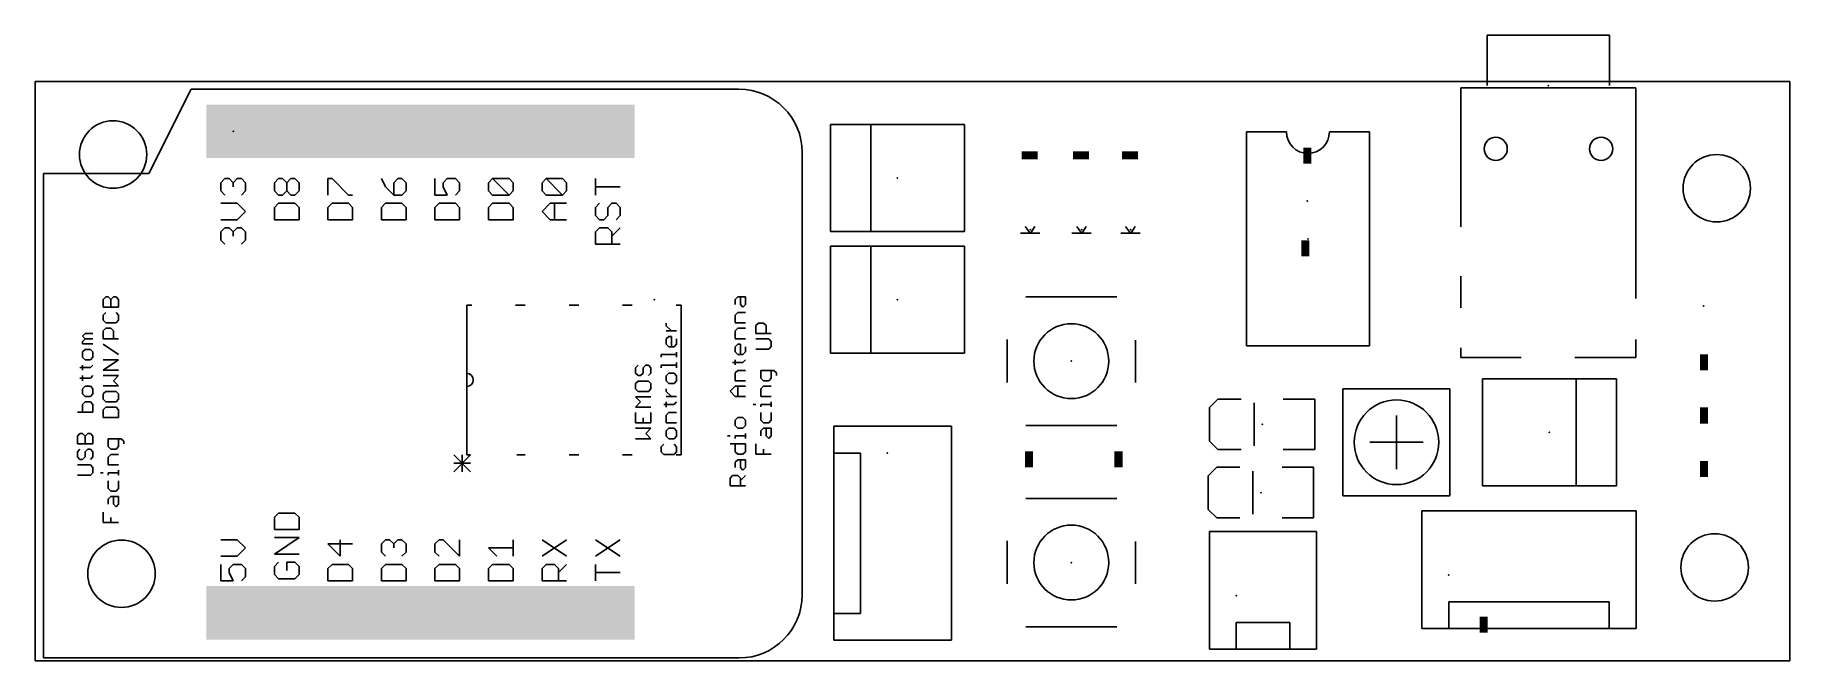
# Model space of a CAD drawing. Extents: x -1 to 82.3, y -1 to 28.7.
import ezdxf

# ---------------------------------------------------------------- set-up
doc = ezdxf.new("R2010")
doc.units = 0
for name, color, linetype in [('20', 7, 'CONTINUOUS'), ('21', 253, 'CONTINUOUS'), ('22', 253, 'CONTINUOUS'), ('23', 7, 'CONTINUOUS'), ('24', 7, 'CONTINUOUS')]:
    doc.layers.add(name, color=color, linetype=linetype)

# ---------------------------------------------------------------- blocks, each defined once
blk = doc.blocks.new('RECT')
blk.add_solid([(-0.5, -0.5), (0.5, -0.5), (-0.5, 0.5), (0.5, 0.5)])

msp = doc.modelspace()

# ---------------------------------------------------------------- linework, layer by layer
at = {"layer": '20'}
for p, q in [((82.27, 26.46), (-1, 26.46)), ((-1, 26.46), (-1, -1.04)), ((82.27, -1.04), (82.27, 26.46)), ((-1, -1.04), (82.27, -1.04))]:
    msp.add_line(p, q, dxfattribs=at)
for centre, radius in [((2.7, 23), 1.6), ((68.31, 23.27), 0.55), ((73.31, 23.27), 0.55), ((78.8, 21.4), 1.6), ((78.7, 3.4), 1.6), ((3.1, 3.1), 1.6)]:
    msp.add_circle(centre, radius, dxfattribs=at)
at = {"layer": '21'}
for p, q in [((67.91, 26.27), (67.91, 28.67)), ((67.91, 28.67), (73.71, 28.67)), ((73.71, 28.67), (73.71, 26.27)), ((4.4, 22.1), (6.4, 26.1)), ((32.4, 26.1), (6.4, 26.1)), ((66.66, 26.17), (74.96, 26.17)), ((66.66, 19.57), (66.66, 26.17)), ((74.96, 26.17), (74.96, 16.17)), ((36.745, 19.35), (36.745, 24.43)), ((36.745, 24.43), (38.65, 24.43)), ((38.65, 24.43), (43.095, 24.43)), ((38.65, 19.35), (38.65, 24.43)), ((43.095, 24.43), (43.095, 19.35)), ((56.479, 24.07), (56.479, 13.91)), ((56.479, 24.07), (58.384, 24.07)), ((62.321, 24.07), (60.416, 24.07)), ((62.321, 13.91), (62.321, 24.07)), ((35.4, 2.1), (35.4, 23.1)), ((-0.6, 22.1), (-0.6, -0.9)), ((-0.6, 22.1), (4.4, 22.1)), ((7.8148, 21.6611), (8.0097, 21.856)), ((7.8148, 21.2713), (7.8148, 21.6611)), ((8.0097, 21.856), (8.2046, 21.856)), ((8.2046, 21.856), (8.3995, 21.6611)), ((8.3995, 21.6611), (8.5944, 21.856)), ((8.3995, 21.6611), (8.3995, 21.4662)), ((8.5944, 21.856), (8.7893, 21.856)), ((8.7893, 21.856), (8.9842, 21.6611)), ((8.9842, 21.6611), (8.9842, 21.2713)), ((10.3548, 21.6611), (10.5497, 21.856)), ((10.3548, 21.2713), (10.3548, 21.6611)), ((10.5497, 21.856), (10.7446, 21.856)), ((10.7446, 21.856), (10.9395, 21.6611)), ((10.9395, 21.6611), (11.1344, 21.856)), ((10.9395, 21.2713), (10.9395, 21.6611)), ((11.1344, 21.856), (11.3293, 21.856)), ((11.3293, 21.856), (11.5242, 21.6611)), ((11.5242, 21.6611), (11.5242, 21.2713)), ((12.8948, 21.0764), (12.8948, 21.856)), ((12.8948, 21.856), (13.0897, 21.856)), ((13.0897, 21.856), (13.8693, 21.0764)), ((15.4348, 21.856), (15.6297, 21.4662)), ((16.2144, 21.856), (16.0195, 21.6611)), ((16.0195, 21.6611), (16.0195, 21.0764)), ((16.4093, 21.856), (16.2144, 21.856)), ((16.6042, 21.6611), (16.4093, 21.856)), ((16.6042, 21.2713), (16.6042, 21.6611)), ((17.9748, 21.856), (17.9748, 21.0764)), ((18.3646, 21.6611), (18.5595, 21.856)), ((18.3646, 21.4662), (18.3646, 21.6611)), ((18.5595, 21.856), (18.9493, 21.856)), ((18.9493, 21.856), (19.1442, 21.6611)), ((19.1442, 21.6611), (19.1442, 21.2713)), ((20.5148, 21.6611), (20.7097, 21.856)), ((20.5148, 21.2713), (20.5148, 21.6611)), ((20.7097, 21.856), (21.4893, 21.856)), ((21.4893, 21.0764), (20.7097, 21.856)), ((21.4893, 21.856), (21.6842, 21.6611)), ((21.6842, 21.6611), (21.6842, 21.2713)), ((23.0548, 21.6611), (23.2497, 21.856)), ((23.0548, 21.2713), (23.0548, 21.6611)), ((23.2497, 21.856), (24.0293, 21.856)), ((24.0293, 21.0764), (23.2497, 21.856)), ((24.0293, 21.856), (24.2242, 21.6611)), ((24.2242, 21.6611), (24.2242, 21.2713)), ((25.5948, 21.0764), (25.5948, 21.856)), ((8.0097, 21.0764), (7.8148, 21.2713)), ((8.9842, 21.2713), (8.7893, 21.0764)), ((10.5497, 21.0764), (10.3548, 21.2713)), ((10.7446, 21.0764), (10.5497, 21.0764)), ((10.9395, 21.2713), (10.7446, 21.0764)), ((11.1344, 21.0764), (10.9395, 21.2713)), ((11.3293, 21.0764), (11.1344, 21.0764)), ((11.5242, 21.2713), (11.3293, 21.0764)), ((13.8693, 21.0764), (14.0642, 21.0764)), ((15.6297, 21.4662), (16.0195, 21.0764)), ((16.0195, 21.0764), (16.4093, 21.0764)), ((16.4093, 21.0764), (16.6042, 21.2713)), ((17.9748, 21.0764), (18.5595, 21.0764)), ((18.5595, 21.0764), (18.3646, 21.4662)), ((19.1442, 21.2713), (18.9493, 21.0764)), ((20.7097, 21.0764), (20.5148, 21.2713)), ((21.4893, 21.0764), (20.7097, 21.0764)), ((21.6842, 21.2713), (21.4893, 21.0764)), ((23.2497, 21.0764), (23.0548, 21.2713)), ((24.0293, 21.0764), (23.2497, 21.0764)), ((24.2242, 21.2713), (24.0293, 21.0764)), ((26.7642, 21.4662), (25.5948, 21.4662)), ((8.5944, 20.6866), (7.8148, 20.6866)), ((8.9842, 20.2968), (8.5944, 20.6866)), ((8.5944, 19.907), (8.9842, 20.2968)), ((10.5497, 20.6866), (10.3548, 20.4917)), ((10.3548, 20.4917), (10.3548, 19.907)), ((11.3293, 20.6866), (10.5497, 20.6866)), ((11.5242, 20.4917), (11.3293, 20.6866)), ((11.5242, 19.907), (11.5242, 20.4917)), ((13.0897, 20.6866), (12.8948, 20.4917)), ((12.8948, 20.4917), (12.8948, 19.907)), ((13.8693, 20.6866), (13.0897, 20.6866)), ((14.0642, 20.4917), (13.8693, 20.6866)), ((14.0642, 19.907), (14.0642, 20.4917)), ((15.6297, 20.6866), (15.4348, 20.4917)), ((15.4348, 20.4917), (15.4348, 19.907)), ((16.4093, 20.6866), (15.6297, 20.6866)), ((16.6042, 20.4917), (16.4093, 20.6866)), ((16.6042, 19.907), (16.6042, 20.4917)), ((18.1697, 20.6866), (17.9748, 20.4917)), ((17.9748, 20.4917), (17.9748, 19.907)), ((18.9493, 20.6866), (18.1697, 20.6866)), ((19.1442, 20.4917), (18.9493, 20.6866)), ((19.1442, 19.907), (19.1442, 20.4917)), ((20.7097, 20.6866), (20.5148, 20.4917)), ((20.5148, 20.4917), (20.5148, 19.907)), ((21.4893, 20.6866), (20.7097, 20.6866)), ((21.6842, 20.4917), (21.4893, 20.6866)), ((21.6842, 19.907), (21.6842, 20.4917)), ((23.0548, 20.2968), (23.4446, 20.6866)), ((23.4446, 19.907), (23.0548, 20.2968)), ((23.4446, 20.6866), (24.2242, 20.6866)), ((23.6395, 19.907), (23.6395, 20.6866)), ((25.7897, 20.6866), (25.5948, 20.4917)), ((25.5948, 20.4917), (25.5948, 20.1019)), ((25.5948, 20.1019), (25.7897, 19.907)), ((25.9846, 19.907), (26.1795, 20.1019)), ((26.1795, 20.4917), (26.3744, 20.6866)), ((26.1795, 20.1019), (26.1795, 20.4917)), ((26.3744, 20.6866), (26.5693, 20.6866)), ((26.5693, 20.6866), (26.7642, 20.4917)), ((26.7642, 20.1019), (26.5693, 19.907)), ((26.7642, 20.4917), (26.7642, 20.1019)), ((7.8148, 19.907), (8.5944, 19.907)), ((7.8148, 19.3223), (8.0097, 19.5172)), ((7.8148, 18.9325), (7.8148, 19.3223)), ((8.0097, 19.5172), (8.2046, 19.5172)), ((8.2046, 19.5172), (8.3995, 19.3223)), ((8.3995, 19.3223), (8.5944, 19.5172)), ((8.3995, 19.3223), (8.3995, 19.1274)), ((8.5944, 19.5172), (8.7893, 19.5172)), ((8.7893, 19.5172), (8.9842, 19.3223)), ((8.9842, 19.3223), (8.9842, 18.9325)), ((10.3548, 19.907), (11.5242, 19.907)), ((12.8948, 19.907), (14.0642, 19.907)), ((15.4348, 19.907), (16.6042, 19.907)), ((17.9748, 19.907), (19.1442, 19.907)), ((20.5148, 19.907), (21.6842, 19.907)), ((24.2242, 19.907), (23.4446, 19.907)), ((25.5948, 19.3223), (25.7897, 19.5172)), ((25.5948, 18.7376), (25.5948, 19.3223)), ((25.7897, 19.907), (25.9846, 19.907)), ((25.7897, 19.5172), (26.1795, 19.5172)), ((26.1795, 19.5172), (26.3744, 19.3223)), ((26.3744, 19.1274), (26.7642, 19.5172)), ((26.3744, 19.3223), (26.3744, 18.7376)), ((38.65, 19.35), (36.745, 19.35)), ((43.095, 19.35), (38.65, 19.35)), ((45.76, 19.27), (46.22, 19.27)), ((46.22, 19.27), (45.9862, 19.58)), ((46.68, 19.27), (46.22, 19.27)), ((46.2454, 19.2854), (46.4384, 19.58)), ((48.2, 19.27), (48.66, 19.27)), ((48.66, 19.27), (48.4262, 19.58)), ((49.12, 19.27), (48.66, 19.27)), ((48.6854, 19.2854), (48.8784, 19.58)), ((50.52, 19.27), (50.98, 19.27)), ((50.98, 19.27), (50.7462, 19.58)), ((51.44, 19.27), (50.98, 19.27)), ((51.0054, 19.2854), (51.1984, 19.58)), ((8.0097, 18.7376), (7.8148, 18.9325)), ((8.9842, 18.9325), (8.7893, 18.7376)), ((26.7642, 18.7376), (25.5948, 18.7376)), ((36.745, 13.57), (36.745, 18.65)), ((36.745, 18.65), (38.65, 18.65)), ((38.65, 18.65), (43.095, 18.65)), ((38.65, 13.57), (38.65, 18.65)), ((43.095, 18.65), (43.095, 13.57)), ((66.66, 15.72), (66.66, 17.22)), ((2.2267, 16.1233), (2.3495, 16.2462)), ((2.2267, 15.7547), (2.2267, 16.1233)), ((2.3495, 16.2462), (2.4724, 16.2462)), ((2.4724, 16.2462), (2.5953, 16.1233)), ((2.5953, 16.1233), (2.7182, 16.2462)), ((2.5953, 15.7547), (2.5953, 16.1233)), ((2.7182, 16.2462), (2.841, 16.2462)), ((2.841, 16.2462), (2.9639, 16.1233)), ((2.9639, 16.1233), (2.9639, 15.7547)), ((19.7186, 15.856), (19.49, 15.856)), ((19.49, 15.856), (19.49, 12.6048)), ((22.2586, 15.856), (21.8014, 15.856)), ((24.7986, 15.856), (24.3414, 15.856)), ((27.3386, 15.856), (26.8814, 15.856)), ((29.65, 15.856), (29.4214, 15.856)), ((29.65, 8.744), (29.65, 15.856)), ((32.2232, 16.1233), (32.3461, 16.2462)), ((32.2232, 15.8776), (32.2232, 16.1233)), ((32.3461, 16.2462), (32.7147, 16.2462)), ((32.469, 15.8776), (32.469, 16.2462)), ((32.5918, 15.7547), (32.469, 15.8776)), ((32.7147, 15.8776), (32.5918, 15.7547)), ((32.7147, 16.2462), (32.7147, 15.8776)), ((50.329, 16.238), (46.011, 16.238)), ((78.17, 15.8379), (78.17, 15.7821)), ((2.9639, 15.7547), (2.2267, 15.7547)), ((2.3495, 15.4978), (2.2267, 15.3749)), ((2.2267, 15.3749), (2.2267, 15.1291)), ((2.2267, 15.1291), (2.3495, 15.0063)), ((2.3495, 15.0063), (2.841, 15.0063)), ((2.9639, 15.3749), (2.841, 15.4978)), ((2.841, 15.0063), (2.9639, 15.1291)), ((2.9639, 15.1291), (2.9639, 15.3749)), ((28.9524, 14.8702), (28.9524, 14.993)), ((32.2232, 15.3749), (32.3461, 15.4978)), ((32.2232, 15.0063), (32.2232, 15.3749)), ((32.7147, 15.0063), (32.2232, 15.0063)), ((32.3461, 15.4978), (32.7147, 15.4978)), ((33.1967, 14.8759), (33.3195, 14.9988)), ((33.3195, 14.9988), (33.5653, 14.9988)), ((33.5653, 14.9988), (33.6882, 14.8759)), ((1.2532, 14.377), (1.3761, 14.4999)), ((1.3761, 14.2541), (1.2532, 14.377)), ((1.2532, 14.1313), (1.3761, 14.2541)), ((1.3761, 14.4999), (1.7447, 14.4999)), ((1.3761, 14.2541), (1.7447, 14.2541)), ((2.2267, 14.6265), (2.3495, 14.7493)), ((2.2267, 14.2579), (2.2267, 14.6265)), ((2.9639, 14.2579), (2.2267, 14.2579)), ((2.3495, 14.7493), (2.5953, 14.7493)), ((2.5953, 14.7493), (2.7182, 14.6265)), ((2.7182, 14.6265), (2.7182, 14.2579)), ((29.1982, 14.6244), (28.9524, 14.8702)), ((29.4439, 14.6244), (28.9524, 14.6244)), ((28.9524, 14.2446), (29.0753, 14.3675)), ((28.9524, 13.9989), (28.9524, 14.2446)), ((29.0753, 14.3675), (29.1982, 14.3675)), ((29.1982, 14.3675), (29.1982, 13.876)), ((29.4439, 14.2446), (29.4439, 13.9989)), ((32.2232, 14.6265), (32.3461, 14.7493)), ((32.2232, 14.2579), (32.2232, 14.6265)), ((32.7147, 14.2579), (32.2232, 14.2579)), ((32.3461, 14.7493), (32.7147, 14.7493)), ((33.1967, 14.5073), (33.1967, 14.8759)), ((33.9339, 14.5073), (33.1967, 14.5073)), ((33.811, 14.2504), (33.1967, 14.2504)), ((33.6882, 14.8759), (33.6882, 14.5073)), ((33.9339, 14.1275), (33.811, 14.2504)), ((45.122, 14.218), (45.122, 12.174)), ((51.218, 14.188), (51.218, 12.174)), ((74.96, 14.22), (74.96, 13.37)), ((1.2532, 14.0084), (1.2532, 14.1313)), ((1.7447, 14.0084), (1.2532, 14.0084)), ((1.3761, 13.7515), (1.2532, 13.6286)), ((1.2532, 13.6286), (1.2532, 13.3828)), ((1.2532, 13.3828), (1.3761, 13.26)), ((1.6218, 13.7515), (1.3761, 13.7515)), ((1.7447, 13.6286), (1.6218, 13.7515)), ((1.6218, 13.26), (1.7447, 13.3828)), ((1.7447, 13.3828), (1.7447, 13.6286)), ((2.9639, 13.5094), (2.2267, 14.0009)), ((28.7067, 13.3771), (28.7067, 13.4999)), ((28.7067, 13.4999), (29.4439, 13.4999)), ((29.0753, 13.876), (28.9524, 13.9989)), ((29.321, 13.876), (29.0753, 13.876)), ((29.4439, 13.9989), (29.321, 13.876)), ((29.4439, 13.3771), (29.4439, 13.6228)), ((32.2232, 13.878), (32.3461, 14.0009)), ((32.2232, 13.6323), (32.2232, 13.878)), ((32.3461, 13.5094), (32.2232, 13.6323)), ((32.3461, 14.0009), (32.469, 14.0009)), ((32.5918, 13.5094), (32.3461, 13.5094)), ((32.469, 14.0009), (32.469, 13.5094)), ((32.7147, 13.6323), (32.5918, 13.5094)), ((32.7147, 13.878), (32.7147, 13.6323)), ((33.1967, 13.7589), (33.811, 13.7589)), ((33.811, 13.7589), (33.9339, 13.8818)), ((33.9339, 13.8818), (33.9339, 14.1275)), ((38.65, 13.57), (36.745, 13.57)), ((43.095, 13.57), (38.65, 13.57)), ((62.321, 13.91), (56.479, 13.91)), ((66.66, 13.37), (66.66, 13.82)), ((69.51, 13.37), (66.66, 13.37)), ((74.96, 13.37), (72.06, 13.37)), ((1.1303, 12.8839), (1.6218, 12.8839)), ((1.2532, 12.761), (1.2532, 13.0068)), ((1.2532, 12.2621), (1.2532, 12.5078)), ((1.3761, 13.26), (1.6218, 13.26)), ((1.6218, 12.8839), (1.7447, 13.0068)), ((1.6218, 12.3849), (1.7447, 12.5078)), ((2.2267, 12.761), (2.9639, 13.2525)), ((2.9639, 13.2525), (2.2267, 13.2525)), ((2.9639, 12.761), (2.2267, 12.761)), ((2.9639, 12.5041), (2.2267, 12.5041)), ((2.7182, 12.2583), (2.9639, 12.5041)), ((19.49, 12.6048), (19.49, 11.9952)), ((27.6103, 12.9954), (27.4875, 12.8725)), ((27.4875, 12.8725), (27.4875, 12.6268)), ((27.4875, 12.6268), (27.6103, 12.5039)), ((27.6103, 12.5039), (27.7332, 12.5039)), ((27.7332, 12.5039), (27.8561, 12.6268)), ((27.8561, 12.8725), (27.979, 12.9954)), ((27.8561, 12.6268), (27.8561, 12.8725)), ((27.979, 12.9954), (28.1018, 12.9954)), ((28.1018, 12.9954), (28.2247, 12.8725)), ((28.2247, 12.6268), (28.1018, 12.5039)), ((28.2247, 12.8725), (28.2247, 12.6268)), ((28.7067, 12.8781), (28.7067, 13.001)), ((28.7067, 13.001), (29.4439, 13.001)), ((29.0753, 12.6212), (28.9524, 12.4983)), ((28.9524, 12.4983), (28.9524, 12.2526)), ((29.321, 12.6212), (29.0753, 12.6212)), ((29.4439, 12.4983), (29.321, 12.6212)), ((29.4439, 12.8781), (29.4439, 13.1239)), ((29.4439, 12.2526), (29.4439, 12.4983)), ((32.1003, 13.1334), (32.5918, 13.1334)), ((32.2232, 13.0105), (32.2232, 13.2562)), ((32.2232, 12.6307), (32.3461, 12.7536)), ((32.2232, 12.2621), (32.2232, 12.6307)), ((32.3461, 12.7536), (32.7147, 12.7536)), ((32.5918, 13.1334), (32.7147, 13.2562)), ((34.0568, 12.7536), (33.4424, 12.7536)), ((33.4424, 12.7536), (33.4424, 12.3849)), ((33.9339, 12.3849), (33.9339, 12.7536)), ((34.1796, 12.6307), (34.0568, 12.7536)), ((34.1796, 12.5078), (34.1796, 12.6307)), ((1.1303, 12.3849), (1.6218, 12.3849)), ((1.3761, 12.0051), (1.2532, 11.8823)), ((1.2532, 11.8823), (1.2532, 11.6365)), ((1.6218, 12.0051), (1.3761, 12.0051)), ((1.7447, 11.8823), (1.6218, 12.0051)), ((1.7447, 11.6365), (1.7447, 11.8823)), ((2.2267, 12.0126), (2.9639, 12.0126)), ((2.3495, 11.7557), (2.2267, 11.6328)), ((2.841, 11.7557), (2.3495, 11.7557)), ((2.9639, 12.0126), (2.7182, 12.2583)), ((2.9639, 11.6328), (2.841, 11.7557)), ((19.49, 11.9952), (19.49, 8.744)), ((27.6103, 12.247), (27.4875, 12.1241)), ((27.4875, 12.1241), (27.4875, 11.8784)), ((27.4875, 11.8784), (27.6103, 11.7555)), ((28.1018, 12.247), (27.6103, 12.247)), ((27.6103, 11.7555), (28.1018, 11.7555)), ((28.2247, 12.1241), (28.1018, 12.247)), ((28.1018, 11.7555), (28.2247, 11.8784)), ((28.2247, 11.8784), (28.2247, 12.1241)), ((28.9524, 12.2526), (29.0753, 12.1297)), ((28.9524, 11.7518), (28.9524, 11.8746)), ((29.1982, 11.506), (28.9524, 11.7518)), ((29.0753, 12.1297), (29.321, 12.1297)), ((29.321, 12.1297), (29.4439, 12.2526)), ((31.9775, 11.7594), (32.2232, 12.0051)), ((32.2232, 11.5137), (31.9775, 11.7594)), ((32.7147, 12.2621), (32.2232, 12.2621)), ((32.2232, 12.0051), (32.7147, 12.0051)), ((32.3461, 11.5137), (32.3461, 12.0051)), ((33.4424, 12.3849), (33.5653, 12.2621)), ((33.4424, 11.8823), (33.5653, 12.0051)), ((33.4424, 11.5137), (33.4424, 11.8823)), ((33.5653, 12.2621), (33.811, 12.2621)), ((33.5653, 12.0051), (33.9339, 12.0051)), ((33.811, 12.2621), (33.9339, 12.3849)), ((66.14, 11.88), (61.06, 11.88)), ((61.06, 11.88), (61.06, 6.8)), ((66.14, 6.8), (66.14, 11.88)), ((67.685, 7.27), (67.685, 12.35)), ((67.685, 12.35), (72.13, 12.35)), ((72.13, 12.35), (74.035, 12.35)), ((72.13, 12.35), (72.13, 7.27)), ((74.035, 12.35), (74.035, 7.27)), ((1.2532, 11.6365), (1.3761, 11.5137)), ((1.3761, 11.2567), (1.2532, 11.1339)), ((1.2532, 11.1339), (1.2532, 10.7652)), ((1.3761, 11.5137), (1.6218, 11.5137)), ((1.6218, 11.2567), (1.3761, 11.2567)), ((1.6218, 11.5137), (1.7447, 11.6365)), ((1.7447, 11.1339), (1.6218, 11.2567)), ((1.7447, 10.7652), (1.7447, 11.1339)), ((2.2267, 11.6328), (2.2267, 11.3871)), ((2.2267, 11.3871), (2.3495, 11.2642)), ((2.3495, 11.0073), (2.2267, 10.8844)), ((2.2267, 10.8844), (2.2267, 10.5158)), ((2.3495, 11.2642), (2.841, 11.2642)), ((2.841, 11.0073), (2.3495, 11.0073)), ((2.841, 11.2642), (2.9639, 11.3871)), ((2.9639, 10.8844), (2.841, 11.0073)), ((2.9639, 11.3871), (2.9639, 11.6328)), ((2.9639, 10.5158), (2.9639, 10.8844)), ((27.7332, 11.2528), (27.4875, 11.4986)), ((27.4875, 11.4986), (28.2247, 11.4986)), ((27.4875, 11.0071), (27.7332, 11.2528)), ((28.2247, 11.0071), (27.4875, 11.0071)), ((28.8295, 11.1299), (29.321, 11.1299)), ((29.4439, 11.506), (28.9524, 11.506)), ((28.9524, 11.0071), (28.9524, 11.2528)), ((29.321, 11.1299), (29.4439, 11.2528)), ((32.7147, 11.5137), (32.2232, 11.5137)), ((33.0738, 11.1376), (33.1967, 11.1376)), ((33.9339, 11.5137), (33.4424, 11.5137)), ((33.4424, 11.0147), (33.4424, 11.1376)), ((33.4424, 11.1376), (33.9339, 11.1376)), ((33.9339, 11.0147), (33.9339, 11.2605)), ((1.0075, 10.7652), (1.7447, 10.7652)), ((2.2267, 10.5158), (2.9639, 10.5158)), ((27.4875, 10.7501), (27.4875, 10.2587)), ((27.4875, 10.2587), (28.2247, 10.2587)), ((28.2247, 10.0017), (27.4875, 10.0017)), ((27.8561, 10.2587), (27.8561, 10.5044)), ((27.979, 9.756), (28.2247, 10.0017)), ((28.2247, 10.2587), (28.2247, 10.7501)), ((28.9524, 10.6273), (29.0753, 10.7501)), ((28.9524, 10.2587), (28.9524, 10.6273)), ((29.4439, 10.2587), (28.9524, 10.2587)), ((29.0753, 10.0017), (28.9524, 9.8789)), ((29.0753, 10.7501), (29.4439, 10.7501)), ((29.321, 10.0017), (29.0753, 10.0017)), ((29.4439, 9.8789), (29.321, 10.0017)), ((32.3461, 10.5083), (32.2232, 10.3854)), ((32.2232, 10.3854), (32.2232, 10.1397)), ((32.2232, 10.1397), (32.3461, 10.0168)), ((32.5918, 10.5083), (32.3461, 10.5083)), ((32.3461, 10.0168), (32.5918, 10.0168)), ((32.7147, 10.3854), (32.5918, 10.5083)), ((32.5918, 10.0168), (32.7147, 10.1397)), ((32.7147, 10.1397), (32.7147, 10.3854)), ((33.4424, 10.7578), (33.4424, 10.3892)), ((33.4424, 10.3892), (33.5653, 10.2663)), ((33.4424, 9.8865), (33.5653, 10.0094)), ((33.5653, 10.2663), (33.811, 10.2663)), ((33.5653, 10.0094), (33.9339, 10.0094)), ((33.6882, 9.6408), (33.6882, 10.0094)), ((33.811, 10.2663), (33.9339, 10.3892)), ((33.9339, 10.3892), (33.9339, 10.7578)), ((33.9339, 10.0094), (33.9339, 9.6408)), ((42.488, 10.1), (36.9, 10.1)), ((36.9, 8.83), (36.9, 10.1)), ((42.488, -0.06), (42.488, 10.1)), ((46.011, 10.142), (50.329, 10.142)), ((63.6, 10.61), (63.6, 9.34)), ((1.0075, 9.637), (1.1303, 9.7599)), ((1.0075, 9.2684), (1.0075, 9.637)), ((1.7447, 9.2684), (1.0075, 9.2684)), ((1.1303, 9.7599), (1.2532, 9.7599)), ((1.2532, 9.7599), (1.3761, 9.637)), ((1.3761, 9.637), (1.499, 9.7599)), ((1.3761, 9.2684), (1.3761, 9.637)), ((1.499, 9.7599), (1.6218, 9.7599)), ((1.6218, 9.7599), (1.7447, 9.637)), ((1.7447, 9.637), (1.7447, 9.2684)), ((3.0868, 9.5104), (2.4724, 9.5104)), ((2.4724, 9.5104), (2.4724, 9.1418)), ((2.9639, 9.1418), (2.9639, 9.5104)), ((3.2096, 9.3876), (3.0868, 9.5104)), ((3.2096, 9.2647), (3.2096, 9.3876)), ((27.4875, 9.5102), (28.2247, 9.5102)), ((28.2247, 9.5102), (27.979, 9.756)), ((28.8295, 9.2533), (28.7067, 9.1304)), ((28.9524, 9.8789), (28.9524, 9.6331)), ((28.9524, 9.6331), (29.0753, 9.5102)), ((29.0753, 9.5102), (29.321, 9.5102)), ((29.321, 9.5102), (29.4439, 9.6331)), ((29.4439, 9.1304), (29.321, 9.2533)), ((29.4439, 9.6331), (29.4439, 9.8789)), ((31.8546, 9.6408), (31.9775, 9.6408)), ((31.9775, 9.261), (32.7147, 9.261)), ((32.2232, 9.5179), (32.2232, 9.6408)), ((32.2232, 9.6408), (32.7147, 9.6408)), ((32.2232, 8.8923), (32.2232, 9.261)), ((32.7147, 9.5179), (32.7147, 9.7636)), ((32.7147, 9.261), (32.7147, 8.8923)), ((33.1967, 8.7695), (33.1967, 9.261)), ((33.4424, 9.6408), (33.4424, 9.8865)), ((33.811, 9.5179), (33.6882, 9.6408)), ((33.9339, 9.6408), (33.811, 9.5179)), ((63.6, 9.34), (62.33, 9.34)), ((64.87, 9.34), (63.6, 9.34)), ((63.6, 8.07), (63.6, 9.34)), ((1.1303, 9.0115), (1.0075, 8.8886)), ((1.0075, 8.8886), (1.0075, 8.6429)), ((1.0075, 8.6429), (1.1303, 8.52)), ((1.1303, 8.52), (1.2532, 8.52)), ((1.2532, 8.52), (1.3761, 8.6429)), ((1.3761, 8.8886), (1.499, 9.0115)), ((1.3761, 8.6429), (1.3761, 8.8886)), ((1.499, 9.0115), (1.6218, 9.0115)), ((1.6218, 9.0115), (1.7447, 8.8886)), ((1.7447, 8.6429), (1.6218, 8.52)), ((1.7447, 8.8886), (1.7447, 8.6429)), ((2.4724, 9.1418), (2.5953, 9.0189)), ((2.4724, 8.6391), (2.5953, 8.762)), ((2.4724, 8.2705), (2.4724, 8.6391)), ((2.5953, 9.0189), (2.841, 9.0189)), ((2.5953, 8.762), (2.9639, 8.762)), ((2.841, 9.0189), (2.9639, 9.1418)), ((18.8626, 7.9439), (19.6592, 8.7404)), ((19.6592, 7.9439), (18.8626, 8.7404)), ((19.6592, 8.3422), (18.8626, 8.3422)), ((19.2609, 7.9439), (19.2609, 8.7404)), ((19.49, 8.744), (19.6678, 8.744)), ((21.8522, 8.744), (22.2586, 8.744)), ((24.3414, 8.744), (24.7986, 8.744)), ((26.8814, 8.744), (27.3386, 8.744)), ((28.7067, 9.1304), (28.7067, 8.8847)), ((28.7067, 8.8847), (28.8295, 8.7618)), ((28.8295, 8.7618), (29.321, 8.7618)), ((29.321, 8.7618), (29.4439, 8.8847)), ((29.4214, 8.744), (29.65, 8.744)), ((29.4439, 8.8847), (29.4439, 9.1304)), ((32.3461, 8.7695), (32.2232, 8.8923)), ((32.2232, 8.3897), (32.3461, 8.5125)), ((32.2232, 8.1439), (32.2232, 8.3897)), ((32.5918, 8.7695), (32.3461, 8.7695)), ((32.3461, 8.5125), (32.7147, 8.5125)), ((32.469, 8.1439), (32.469, 8.5125)), ((32.7147, 8.8923), (32.5918, 8.7695)), ((32.7147, 8.5125), (32.7147, 8.1439)), ((33.9339, 8.7695), (33.1967, 8.7695)), ((33.5653, 8.7695), (33.5653, 9.0152)), ((36.9, 1.21), (36.9, 8.83)), ((36.9, 8.83), (38.17, 8.83)), ((38.17, 8.83), (38.17, 1.21)), ((1.6218, 8.2631), (1.0075, 8.2631)), ((1.0075, 7.7716), (1.6218, 7.7716)), ((1.7447, 8.1402), (1.6218, 8.2631)), ((1.6218, 7.7716), (1.7447, 7.8945)), ((1.7447, 7.8945), (1.7447, 8.1402)), ((2.1038, 7.8945), (2.2267, 7.8945)), ((2.9639, 8.2705), (2.4724, 8.2705)), ((2.4724, 7.7716), (2.4724, 7.8945)), ((2.4724, 7.8945), (2.9639, 7.8945)), ((2.4724, 7.5147), (2.4724, 7.146)), ((2.9639, 7.7716), (2.9639, 8.0173)), ((2.9639, 7.146), (2.9639, 7.5147)), ((31.9775, 7.6413), (32.1003, 7.7641)), ((31.9775, 7.2726), (31.9775, 7.6413)), ((32.1003, 7.7641), (32.3461, 7.7641)), ((32.3461, 7.7641), (32.469, 7.6413)), ((32.5918, 8.0211), (32.469, 8.1439)), ((32.469, 7.5184), (32.7147, 7.7641)), ((32.469, 7.6413), (32.469, 7.2726)), ((32.7147, 8.1439), (32.5918, 8.0211)), ((2.4724, 7.146), (2.5953, 7.0232)), ((2.4724, 6.6434), (2.5953, 6.7662)), ((2.5953, 7.0232), (2.841, 7.0232)), ((2.5953, 6.7662), (2.9639, 6.7662)), ((2.7182, 6.3976), (2.7182, 6.7662)), ((2.841, 7.0232), (2.9639, 7.146)), ((2.9639, 6.7662), (2.9639, 6.3976)), ((32.7147, 7.2726), (31.9775, 7.2726)), ((50.329, 6.678), (46.011, 6.678)), ((61.06, 6.8), (66.14, 6.8)), ((72.13, 7.27), (67.685, 7.27)), ((74.035, 7.27), (72.13, 7.27)), ((2.2267, 5.5263), (2.2267, 6.0178)), ((2.4724, 6.3976), (2.4724, 6.6434)), ((2.841, 6.2748), (2.7182, 6.3976)), ((2.9639, 6.3976), (2.841, 6.2748)), ((10.5497, 5.981), (10.3548, 5.7861)), ((11.3293, 5.981), (10.5497, 5.981)), ((11.5242, 5.7861), (11.3293, 5.981)), ((64.81, 6.088), (64.81, 0.5)), ((74.97, 6.088), (64.81, 6.088)), ((74.97, 6.088), (74.97, 0.5)), ((2.9639, 5.5263), (2.2267, 5.5263)), ((2.5953, 5.5263), (2.5953, 5.7721)), ((10.3548, 5.7861), (10.3548, 5.2014)), ((10.3548, 5.2014), (11.5242, 5.2014)), ((11.5242, 5.2014), (11.5242, 5.7861)), ((54.73, 5.108), (54.73, -0.48)), ((59.81, 5.108), (54.73, 5.108)), ((59.81, 5.108), (59.81, -0.48)), ((8.5944, 4.711), (7.8148, 4.711)), ((8.9842, 4.3212), (8.5944, 4.711)), ((8.5944, 3.9314), (8.9842, 4.3212)), ((10.3548, 4.032), (11.5242, 4.8116)), ((11.5242, 4.8116), (10.3548, 4.8116)), ((14.0642, 4.5161), (12.8948, 4.5161)), ((12.8948, 4.5161), (13.4795, 3.9314)), ((13.4795, 3.9314), (13.4795, 4.711)), ((15.4348, 4.5161), (15.6297, 4.711)), ((15.4348, 4.1263), (15.4348, 4.5161)), ((15.6297, 4.711), (15.8246, 4.711)), ((15.8246, 4.711), (16.0195, 4.5161)), ((16.0195, 4.5161), (16.2144, 4.711)), ((16.0195, 4.5161), (16.0195, 4.3212)), ((16.2144, 4.711), (16.4093, 4.711)), ((16.4093, 4.711), (16.6042, 4.5161)), ((16.6042, 4.5161), (16.6042, 4.1263)), ((18.1697, 4.711), (17.9748, 4.5161)), ((17.9748, 4.5161), (17.9748, 4.1263)), ((18.3646, 4.711), (18.1697, 4.711)), ((19.1442, 3.9314), (18.3646, 4.711)), ((19.1442, 4.711), (19.1442, 3.9314)), ((20.9046, 3.9314), (20.5148, 4.3212)), ((20.5148, 4.3212), (21.6842, 4.3212)), ((21.6842, 3.9314), (21.6842, 4.711)), ((23.0548, 3.9314), (24.2242, 4.711)), ((23.0548, 4.711), (24.2242, 3.9314)), ((25.5948, 3.9314), (26.7642, 4.711)), ((25.5948, 4.711), (26.7642, 3.9314)), ((45.122, 4.658), (45.122, 2.614)), ((51.218, 4.628), (51.218, 2.614)), ((7.8148, 3.9314), (8.5944, 3.9314)), ((7.8148, 3.5416), (7.8148, 2.762)), ((8.2046, 3.3467), (8.3995, 3.5416)), ((8.2046, 3.1518), (8.2046, 3.3467)), ((8.3995, 3.5416), (8.7893, 3.5416)), ((8.7893, 3.5416), (8.9842, 3.3467)), ((8.9842, 3.3467), (8.9842, 2.9569)), ((11.5242, 4.032), (10.3548, 4.032)), ((10.5497, 3.6422), (10.3548, 3.4473)), ((10.3548, 3.4473), (10.3548, 3.0575)), ((11.3293, 3.6422), (10.9395, 3.6422)), ((10.9395, 3.6422), (10.9395, 3.2524)), ((11.5242, 3.4473), (11.3293, 3.6422)), ((11.5242, 3.0575), (11.5242, 3.4473)), ((13.0897, 3.5416), (12.8948, 3.3467)), ((12.8948, 3.3467), (12.8948, 2.762)), ((13.8693, 3.5416), (13.0897, 3.5416)), ((14.0642, 3.3467), (13.8693, 3.5416)), ((14.0642, 2.762), (14.0642, 3.3467)), ((15.6297, 3.9314), (15.4348, 4.1263)), ((15.6297, 3.5416), (15.4348, 3.3467)), ((15.4348, 3.3467), (15.4348, 2.762)), ((16.4093, 3.5416), (15.6297, 3.5416)), ((16.6042, 4.1263), (16.4093, 3.9314)), ((16.6042, 3.3467), (16.4093, 3.5416)), ((16.6042, 2.762), (16.6042, 3.3467)), ((17.9748, 4.1263), (18.1697, 3.9314)), ((18.1697, 3.5416), (17.9748, 3.3467)), ((17.9748, 3.3467), (17.9748, 2.762)), ((18.9493, 3.5416), (18.1697, 3.5416)), ((19.1442, 3.3467), (18.9493, 3.5416)), ((19.1442, 2.762), (19.1442, 3.3467)), ((20.7097, 3.5416), (20.5148, 3.3467)), ((20.5148, 3.3467), (20.5148, 2.762)), ((21.4893, 3.5416), (20.7097, 3.5416)), ((21.6842, 3.3467), (21.4893, 3.5416)), ((21.6842, 2.762), (21.6842, 3.3467)), ((23.0548, 3.3467), (23.2497, 3.5416)), ((23.0548, 2.762), (23.0548, 3.3467)), ((23.2497, 3.5416), (23.6395, 3.5416)), ((23.6395, 3.5416), (23.8344, 3.3467)), ((23.8344, 3.1518), (24.2242, 3.5416)), ((23.8344, 3.3467), (23.8344, 2.762)), ((25.5948, 2.762), (25.5948, 3.5416)), ((7.8148, 2.762), (8.3995, 2.762)), ((8.3995, 2.762), (8.2046, 3.1518)), ((8.9842, 2.9569), (8.7893, 2.762)), ((10.3548, 3.0575), (10.5497, 2.8626)), ((10.5497, 2.8626), (11.3293, 2.8626)), ((11.3293, 2.8626), (11.5242, 3.0575)), ((12.8948, 2.762), (14.0642, 2.762)), ((15.4348, 2.762), (16.6042, 2.762)), ((17.9748, 2.762), (19.1442, 2.762)), ((20.5148, 2.762), (21.6842, 2.762)), ((24.2242, 2.762), (23.0548, 2.762)), ((26.7642, 3.1518), (25.5948, 3.1518)), ((66.08, 0.5), (66.08, 1.77)), ((66.08, 1.77), (73.7, 1.77)), ((73.7, 1.77), (73.7, 0.5)), ((36.9, -0.06), (36.9, 1.21)), ((38.17, 1.21), (36.9, 1.21)), ((46.011, 0.582), (50.329, 0.582)), ((56, -0.48), (56, 0.79)), ((56, 0.79), (58.54, 0.79)), ((58.54, 0.79), (58.54, -0.48)), ((66.08, 0.5), (64.81, 0.5)), ((73.7, 0.5), (66.08, 0.5)), ((74.97, 0.5), (73.7, 0.5)), ((42.488, -0.06), (36.9, -0.06)), ((56, -0.48), (54.73, -0.48)), ((58.54, -0.48), (56, -0.48)), ((59.81, -0.48), (58.54, -0.48)), ((-0.6, -0.9), (32.4, -0.9))]:
    msp.add_line(p, q, dxfattribs=at)
for centre, radius in [((48.17, 13.19), 1.778), ((63.6, 9.34), 2.008), ((48.17, 3.63), 1.778)]:
    msp.add_circle(centre, radius, dxfattribs=at)
for centre, radius, start, end in [((32.4, 23.1), 3, 0, 90), ((59.4, 24.07), 1.016, 180, 0), ((19.49, 12.3), 0.3048, 270, 90), ((32.4, 2.1), 3, 270, 0)]:
    msp.add_arc(centre, radius, start, end, dxfattribs=at)
at = {"layer": '22'}
for p, q in [((59.37, 20.8179), (59.37, 20.7621)), ((54.73, 10.99), (55.13, 11.39)), ((54.73, 9.39), (54.73, 10.99)), ((55.13, 11.39), (56.23, 11.39)), ((56.849, 11.206), (56.849, 9.174)), ((59.73, 11.39), (58.23, 11.39)), ((59.73, 8.99), (59.73, 11.39)), ((55.13, 8.99), (54.73, 9.39)), ((56.23, 8.99), (55.13, 8.99)), ((58.23, 8.99), (59.73, 8.99)), ((54.67, 7.75), (55.07, 8.15)), ((54.67, 6.15), (54.67, 7.75)), ((55.07, 8.15), (56.17, 8.15)), ((56.789, 7.966), (56.789, 5.934)), ((59.67, 8.15), (58.17, 8.15)), ((59.67, 5.75), (59.67, 8.15)), ((55.07, 5.75), (54.67, 6.15)), ((56.17, 5.75), (55.07, 5.75)), ((58.17, 5.75), (59.67, 5.75))]:
    msp.add_line(p, q, dxfattribs=at)
at = {"layer": '23'}
for p in [(70.81, 26.27), (8.4, 24.1), (46.19, 22.96), (48.63, 22.96), (50.95, 22.96), (39.92, 21.89), (46.22, 19.44), (48.66, 19.44), (50.98, 19.44), (59.4, 18.99), (28.38, 16.11), (39.92, 16.11), (78.17, 15.81), (48.17, 13.19), (78.19, 13.13), (78.19, 10.61), (63.6, 9.34), (70.86, 9.81), (39.44, 8.83), (46.17, 8.53), (50.41, 8.53), (78.19, 8.07), (48.17, 3.63), (66.08, 3.04), (56, 2.06)]:
    msp.add_point(p, dxfattribs=at)
at = {"layer": '24'}
for p in [(59.37, 22.95), (59.37, 20.79), (59.27, 18.55), (57.23, 10.19), (57.17, 6.95), (67.74, 0.68)]:
    msp.add_point(p, dxfattribs=at)

# ---------------------------------------------------------------- block references
at = {"layer": '21'}
for p, xscale, yscale, rotation in [((17.29, 24.1), 2.54, 20.32, 270), ((46.19, 22.96), 0.381, 0.762, 270), ((48.63, 22.96), 0.381, 0.762, 270), ((50.95, 22.96), 0.381, 0.762, 270), ((78.19, 13.13), 0.381, 0.762, 180), ((78.19, 10.61), 0.381, 0.762, 180), ((46.17, 8.53), 0.381, 0.762, 180), ((50.41, 8.53), 0.381, 0.762, 180), ((78.19, 8.07), 0.381, 0.762, 180), ((17.29, 1.24), 2.54, 20.32, 270)]:
    msp.add_blockref('RECT', p, dxfattribs=dict(at, xscale=xscale, yscale=yscale, rotation=rotation))
at = {"layer": '22', "xscale": 0.381, "yscale": 0.762, "rotation": 180}
msp.add_blockref('RECT', (59.37, 22.95), dxfattribs=at)
at = {"layer": '22', "xscale": 0.381, "yscale": 0.762}
for p in [(59.27, 18.55), (67.74, 0.68)]:
    msp.add_blockref('RECT', p, dxfattribs=at)

doc.saveas('drawing.dxf')
